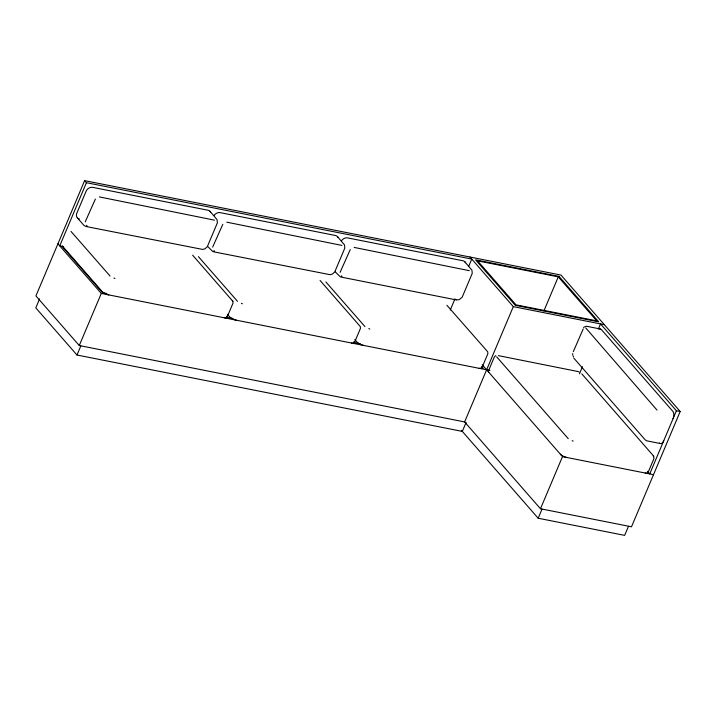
<?xml version="1.0" encoding="UTF-8"?>
<svg xmlns="http://www.w3.org/2000/svg" width="716" height="716" viewBox="0 0 716 716"><rect width="100%" height="100%" fill="white"/><g stroke="black" fill="none" stroke-linecap="round" stroke-linejoin="round"><path stroke-width="1.07" d="M572.675 355.064L572.746 353.561M573.444 356.917L573.248 355.959M99.336 196.909L214.496 220.161M226.775 222.175L341.926 245.418M354.205 247.432L469.365 270.684M84.622 180.629L35.916 295.923L79.27 345.533L464.612 421.93L540.473 508.754L631.494 526.797L680.2 411.503L560.986 275.069L84.622 180.629L86.43 182.696L471.763 259.085L468.756 266.218M86.43 182.696L59.741 245.874L63.026 246.519M39.622 298.832L35.8 307.88L76.979 355.011L462.321 431.408L466.143 422.359M95.38 199.039L85.231 221.835M79.27 345.533L101.287 293.417L57.933 243.807M76.979 355.011L80.801 345.971M222.819 224.296L212.661 247.092M227.026 317.322L232.986 303.199L232.888 301.32L192.649 255.2M350.249 249.562L340.1 272.357M354.465 342.579L360.425 328.465L360.327 326.585L320.088 280.466M450.248 310.037L454.982 298.823M481.895 367.845L487.865 353.722L487.757 351.842L446.909 305.276M464.612 421.93L513.309 306.636L469.965 257.017M488.437 370.951L494.398 356.828L495.732 355.664M543.927 310.842L558.283 276.85L477.572 260.857L516.012 304.846L596.723 320.849L558.283 276.85M583.173 328.984L573.319 351.645M579.45 373.859L582.466 366.726M598.388 329.02L600.545 323.927L676.405 410.751L680.2 411.503M540.473 508.754L562.49 456.629L482.217 364.766M628.478 526.323L624.656 535.371L538.181 518.232L542.003 509.183M648.025 472.56L653.994 458.446L653.323 455.716L581.804 373.859M676.405 410.751L649.725 473.929L647.533 471.423A5.424 1.718 22.9 0 1 645.17 473.025M87.057 225.943L86.547 225.289M214.496 251.209L213.986 250.555M341.926 276.465L341.425 275.812M585.697 327.874L657.028 410.098M583.54 327.758L584.301 326.988M585.115 326.523L586.673 326.281L600.232 328.966M456.441 299.932L459.126 299.673L462.169 297.238L472.238 273.396L471.933 270.165L464.854 261.832M70.991 231.402L110.067 276.054M198.43 256.668L237.506 301.311M325.861 281.934L364.945 326.577M496.644 356.81L568.244 438.666M513.309 306.636L604.34 324.679M213.458 251.772L330.085 274.693L332.421 274.058L334.73 271.973L344.799 248.13L344.503 244.899L337.415 236.566M340.888 277.038L456.181 299.888M576.738 371.282L498.425 355.637M106.863 293.497L102.478 292.629L62.032 246.34M226.48 317.215L233.067 318.513M353.776 342.445L360.363 343.752M481.071 367.684L483.264 368.114M101.287 293.417L489.914 370.458M660.188 443.499L646.629 440.805L645.286 439.937L573.767 358.081M562.49 456.629L653.511 474.681M368.838 328.572L369.823 329.065M241.408 303.307L242.384 303.799M113.969 278.05L114.945 278.533M572.138 440.662L573.122 441.145M577.32 371.309L579.074 371.989M340.252 276.806L335.303 271.91M212.813 251.549L207.873 246.644M461.373 430.325L538.181 518.232M354.832 339.554L357.033 342.078A5.406 1.718 22.9 0 0 363.746 345.452M209.985 211.301L217.064 219.633L217.369 222.873L207.3 246.707L204.982 248.792L202.646 249.428L86.018 226.507L84.023 225.486L77.561 218.094M227.393 314.288L229.603 316.821A5.406 1.718 22.9 0 0 236.307 320.186M653.887 456.566L653.323 455.716M232.888 301.32L232.324 300.469M599.578 329.065A5.451 2.819 -78.8 0 1 601.377 329.566L672.906 411.423A5.424 2.81 -78.8 0 1 673.067 418.654M663.732 440.752A5.424 2.81 -78.8 0 1 659.561 443.016M341.541 240.719A5.451 4.332 -41.1 0 1 347.555 237.882L462.84 260.74A5.424 4.314 -41.1 0 1 465.481 262.772M214.102 215.462A5.451 4.332 -41.1 0 1 220.116 212.625L335.41 235.475A5.424 4.314 -41.1 0 1 338.041 237.506M79.342 218.944A5.406 4.296 -41.1 0 1 76.773 213.341L86.108 191.235A5.451 4.332 -41.1 0 1 92.686 187.359L207.971 210.218A5.424 4.314 -41.1 0 1 210.611 212.24M567.045 457.533A5.406 1.718 22.9 0 1 560.333 454.168M488.813 372.311A5.451 1.727 22.9 0 1 488.813 370.7M108.877 294.92A5.406 1.718 22.9 0 1 102.164 291.555L63.151 246.904A5.451 1.727 22.9 0 1 62.659 245.91M226.551 316.195A5.424 1.718 22.9 0 1 224.162 317.779M353.99 341.46A5.424 1.718 22.9 0 1 351.601 343.045M481.421 366.726A5.424 1.718 22.9 0 1 479.04 368.301M558.999 276.385L475.558 259.836L515.296 305.32L598.737 321.86L558.999 276.385"/></g></svg>
